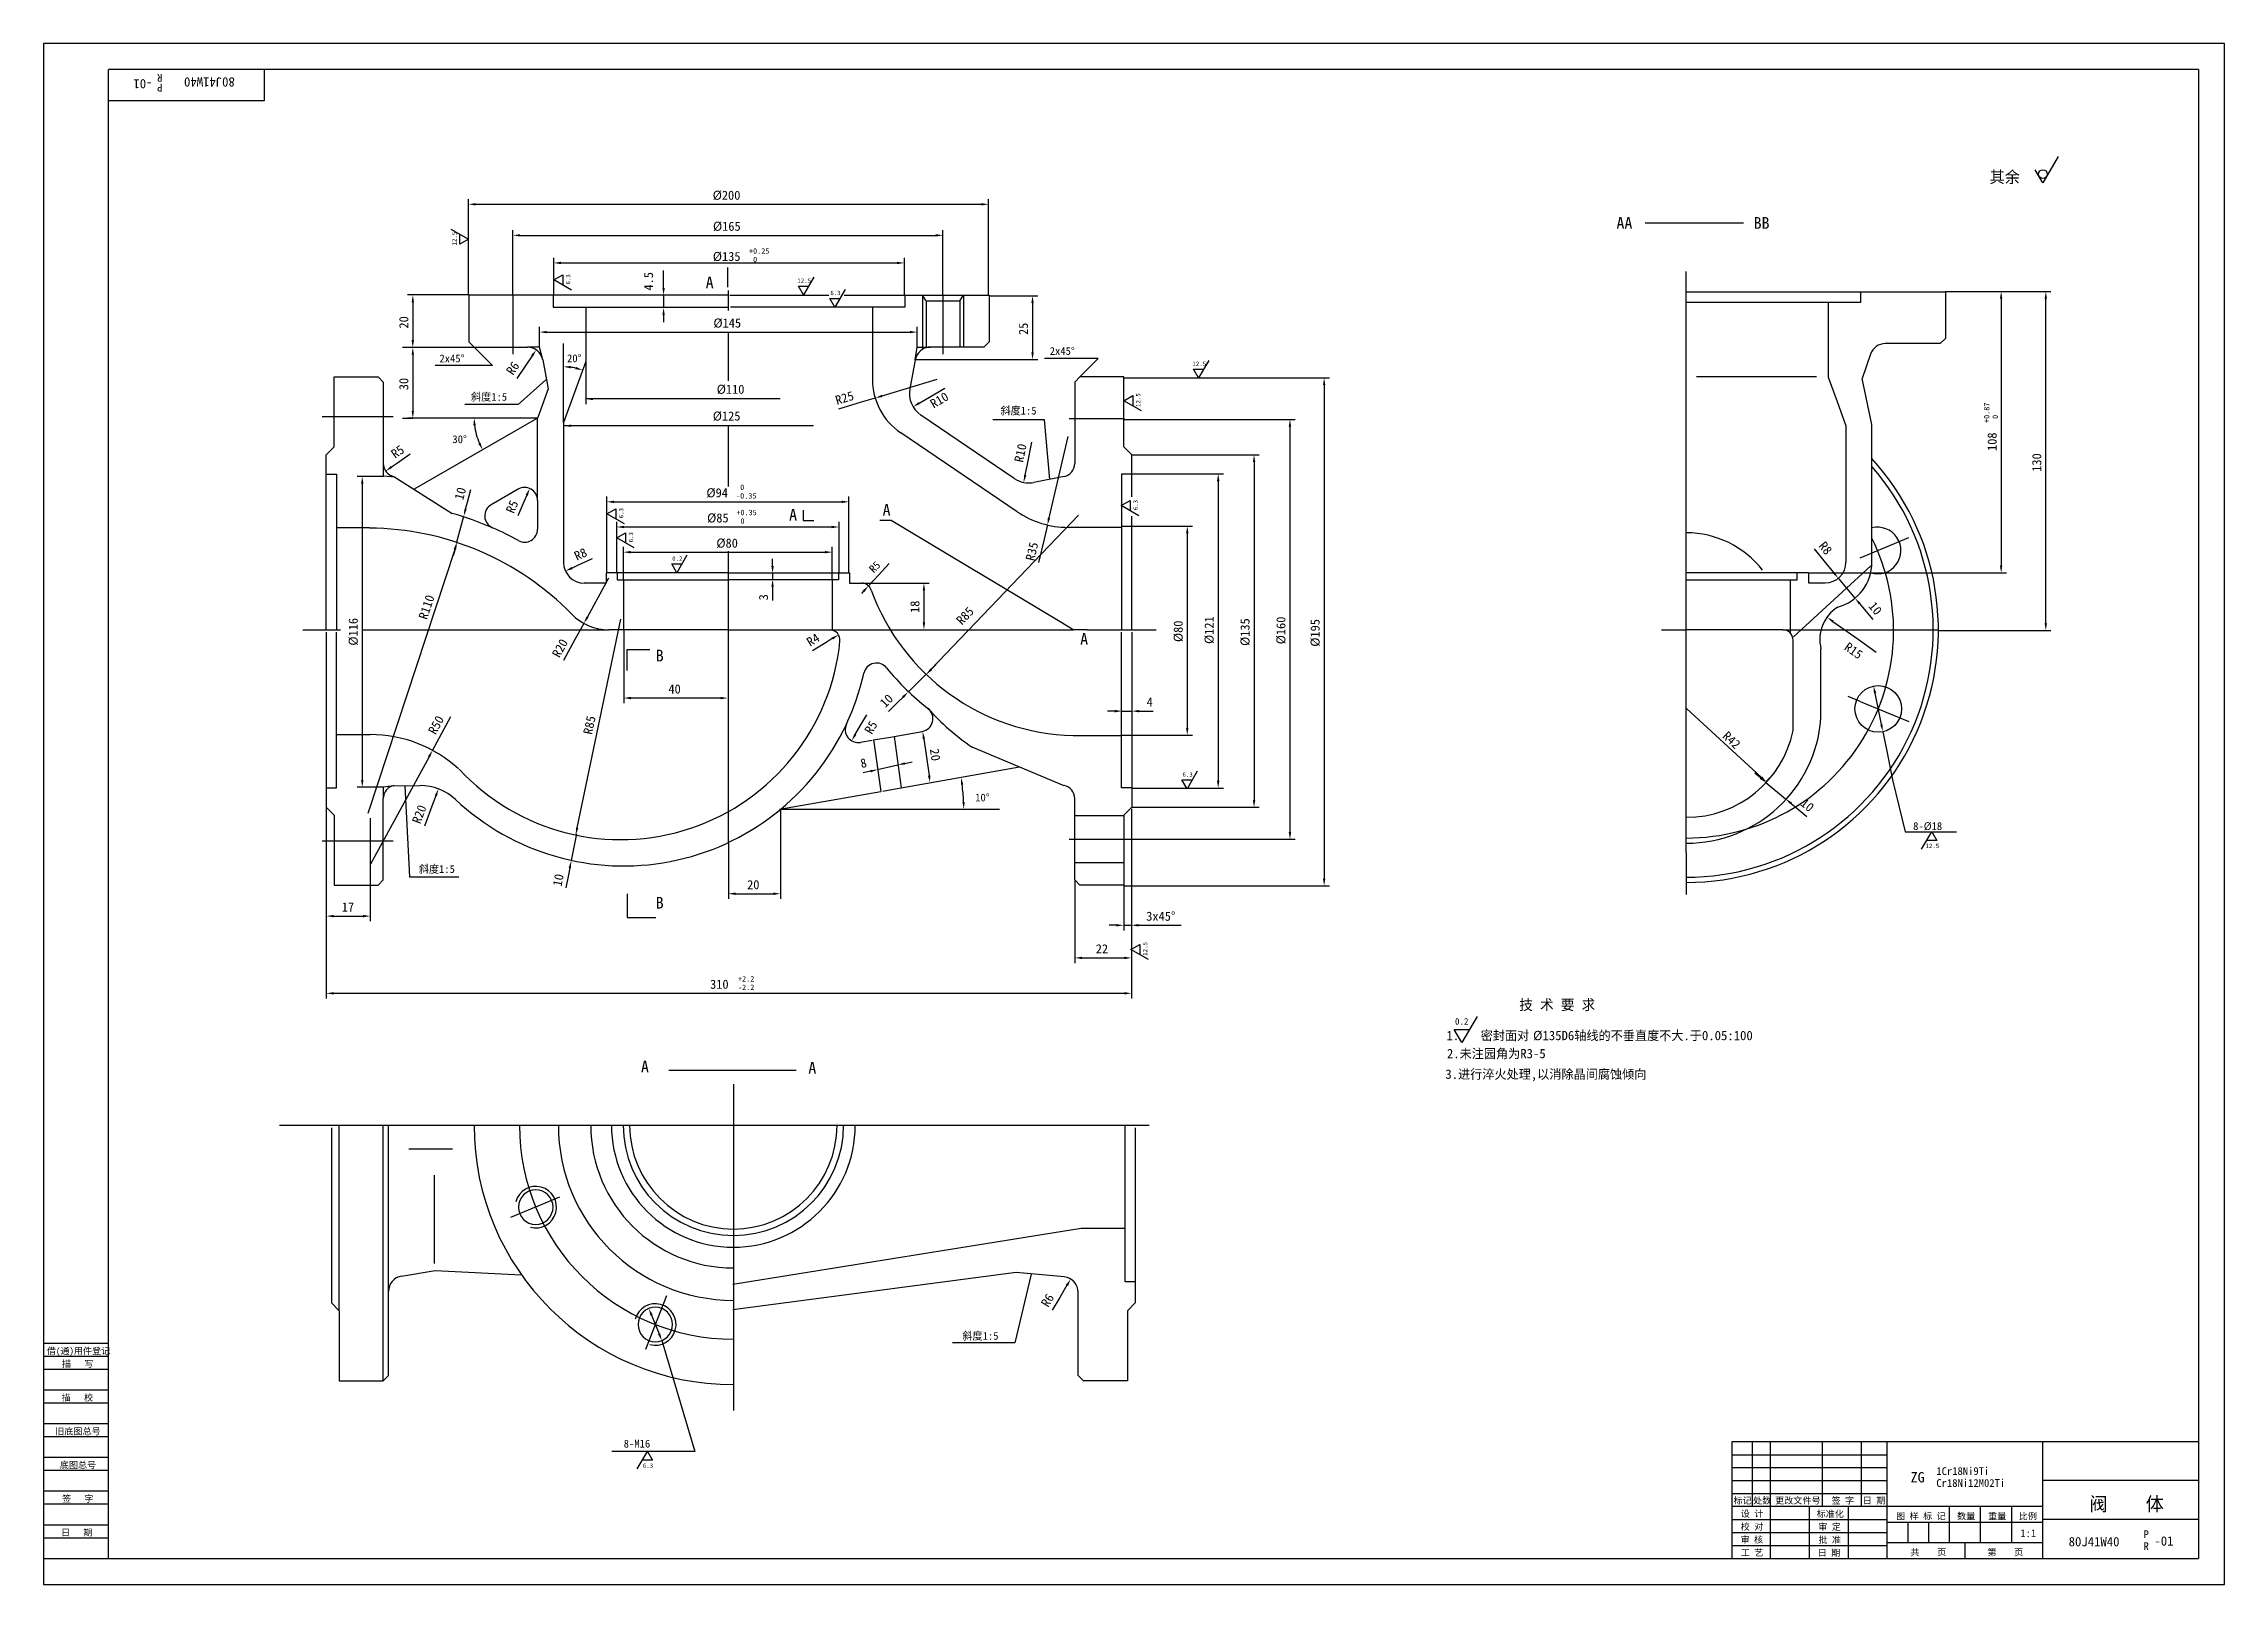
# Model space of a CAD drawing. Header units: metres. Extents: x 0 to 841, y 0 to 594.
import ezdxf

# ---------------------------------------------------------------- set-up
doc = ezdxf.new("R2010")
doc.units = ezdxf.units.M
for name, color, linetype in [('C', 6, 'Continuous'), ('D', 1, 'Continuous'), ('FL', 5, 'Continuous'), ('HA', 5, 'Continuous'), ('T', 7, 'Continuous'), ('TL', 4, 'Continuous')]:
    doc.layers.add(name, color=color, linetype=linetype)

# ---------------------------------------------------------------- blocks, each defined once
blk = doc.blocks.new('TUKUN1')
at = {"layer": 'FL'}
for p, q in [((841, 594), (0, 594)), ((0, 594), (0, 0)), ((841, 0), (841, 594)), ((0, 83), (25, 83)), ((0, 75), (25, 75)), ((0, 70), (25, 70)), ((0, 62), (25, 62)), ((0, 57), (25, 57)), ((659, 30), (659, 55)), ((666, 10), (666, 55)), ((686, 30), (686, 55)), ((701, 30), (701, 55)), ((0, 49), (25, 49)), ((0, 44), (25, 44)), ((651, 50), (711, 50)), ((651, 45), (711, 45)), ((0, 36), (25, 36)), ((651, 40), (711, 40)), ((651, 35), (711, 35)), ((0, 31), (25, 31)), ((696, 10), (696, 30)), ((0, 23), (25, 23)), ((0, 18), (25, 18)), ((651, 25), (711, 25)), ((651, 20), (711, 20)), ((651, 15), (711, 15)), ((0, 0), (841, 0))]:
    blk.add_line(p, q, dxfattribs=at)
at = {"layer": 'TL'}
for p, q in [((831, 584), (25, 584)), ((25, 10), (25, 584)), ((85, 584), (85, 572)), ((831, 584), (831, 10)), ((85, 572), (25, 572)), ((0, 93), (25, 93)), ((0, 88), (25, 88)), ((831, 55), (651, 55)), ((651, 55), (651, 10)), ((711, 10), (711, 55)), ((771, 10), (771, 55)), ((831, 40), (771, 40)), ((771, 30), (651, 30)), ((681, 10), (681, 30)), ((735, 16), (735, 30)), ((747, 16), (747, 30)), ((759, 16), (759, 30)), ((711, 24), (771, 24)), ((719, 16), (719, 24)), ((727, 16), (727, 24)), ((831, 25), (771, 25)), ((0, 10), (831, 10)), ((771, 16), (711, 16)), ((741, 10), (741, 16))]:
    blk.add_line(p, q, dxfattribs=at)
at = {"layer": 'T'}
for s, p in [('借(通)用件登记', (1.26, 88.76)), ('描   写', (7.09, 83.76)), ('描   校', (6.98, 70.76)), ('旧底图总号', (4.52, 57.76)), ('底图总号', (6.25, 44.76)), ('签   字', (7.1, 31.76)), ('标记', (651.71, 31.07)), ('处数', (659.22, 31.07)), ('更改文件号', (667.75, 31.07)), ('签 字', (689.53, 31.07)), ('日 期', (701.57, 31.07)), ('设 计', (654.5, 25.99)), ('标准化', (683.77, 25.93)), ('图 样 标 记', (714.4, 25.04)), ('数量', (737.92, 25.04)), ('重量', (749.88, 25.04)), ('比例', (761.7, 25.04)), ('日   期', (6.72, 18.76)), ('校 对', (654.48, 20.99)), ('审 核', (654.41, 15.99)), ('批 准', (684.46, 15.93)), ('审 定', (684.39, 20.93)), ('工 艺', (654.52, 10.99)), ('日 期', (684.18, 10.93)), ('共    页', (719.91, 11.13)), ('第    页', (749.62, 11.13))]:
    blk.add_text(s, height=2.5, dxfattribs=at).set_placement(p)

msp = doc.modelspace()

# ---------------------------------------------------------------- linework, layer by layer
at = {"layer": 'C'}
for p, q in [((633.43, 501.46), (633.43, 506.12)), ((180.98, 497.05), (180.98, 474.25)), ((264, 498.83), (264, 491.09)), ((346.82, 497.05), (346.82, 474.25)), ((633.43, 295.91), (633.43, 501.46)), ((264, 482.79), (264, 464)), ((107.41, 450.19), (134.83, 450.19)), ((264, 446.68), (264, 423.29)), ((395.47, 449.47), (416.79, 449.47)), ((392.63, 370.71), (326.84, 410.13)), ((264, 398.38), (264, 286.09)), ((700.49, 395.78), (719.35, 403.59)), ((100.01, 368), (114.54, 368)), ((122.88, 368), (208.74, 368)), ((208.74, 368), (218.01, 368)), ((303.14, 368), (307.59, 368)), ((307.59, 368), (397.08, 368)), ((402.47, 368), (428.99, 368)), ((623.94, 368), (633.38, 368)), ((670.69, 368), (674.6, 368)), ((674.6, 368), (720.99, 368)), ((720.99, 368), (730.68, 368)), ((700.49, 340.43), (695.87, 342.35)), ((700.49, 340.43), (719.35, 332.62)), ((633.43, 285.89), (633.43, 295.91)), ((107.41, 286.64), (134.83, 286.64)), ((395.47, 287.36), (416.79, 287.36)), ((633.43, 282.22), (633.43, 285.89)), ((633.43, 282.22), (633.43, 276.54)), ((633.43, 276.54), (633.43, 265.92)), ((266, 192.82), (266, 132)), ((91, 177), (426.3, 177)), ((198.93, 149.22), (180.08, 141.41)), ((266, 132), (266, 115.65)), ((240.23, 111.2), (232.07, 90.49)), ((266, 115.65), (266, 105.91)), ((266, 105.88), (266, 67))]:
    msp.add_line(p, q, dxfattribs=at)
for centre, radius, start, end in [((633.43, 367.73), 80, 270, 26.44), ((266, 177), 82.5, 180, 270)]:
    msp.add_arc(centre, radius, start, end, dxfattribs=at)
at = {"layer": 'D'}
for p, q in [((776.87, 550.47), (771.02, 540.33)), ((771.02, 540.33), (768.09, 545.4)), ((163.83, 497.05), (163.83, 534.05)), ((166.63, 532.05), (361.59, 532.05)), ((364.39, 497.05), (364.39, 534.05)), ((157.1, 522.49), (163.86, 518.58)), ((180.96, 497.05), (180.96, 522.09)), ((346.82, 497.05), (346.82, 522.09)), ((160.48, 516.63), (160.48, 520.53)), ((163.86, 518.58), (160.48, 516.63)), ((183.76, 520.09), (344.02, 520.09)), ((196.72, 497.05), (196.72, 511.45)), ((196.79, 502.89), (200.17, 504.84)), ((199.52, 509.45), (329.14, 509.45)), ((200.17, 504.84), (200.17, 500.94)), ((239.08, 502.65), (239.08, 506.59)), ((331.94, 497.05), (331.94, 511.45)), ((164.05, 497.09), (140.38, 497.09)), ((203.55, 498.99), (196.79, 502.89)), ((239.08, 499.85), (239.08, 502.65)), ((239.08, 497.05), (239.08, 492.17)), ((293.1, 497.17), (291.15, 500.55)), ((291.15, 500.55), (295.05, 500.55)), ((297, 503.93), (293.1, 497.17)), ((309.1, 499.18), (305.19, 492.42)), ((338.9, 496.91), (338.9, 476.1)), ((354.75, 496.91), (354.75, 477.08)), ((364.59, 496.79), (383.37, 496.79)), ((733.37, 498.45), (756.92, 498.45)), ((756.92, 498.45), (774.13, 498.45)), ((142.38, 494.29), (142.38, 479.68)), ((239.08, 489.37), (239.08, 486.57)), ((305.19, 492.42), (303.24, 495.8)), ((303.24, 495.8), (307.15, 495.8)), ((381.37, 493.99), (381.37, 475)), ((754.92, 495.65), (754.92, 392.76)), ((772.13, 370.54), (772.13, 495.65)), ((191.26, 476.97), (191.26, 484.79)), ((194.06, 482.79), (334.07, 482.79)), ((336.87, 476.99), (336.87, 484.79)), ((142.38, 476.88), (138.41, 476.88)), ((165.98, 476.88), (140.38, 476.88)), ((142.38, 474.08), (142.38, 452.34)), ((166, 477), (173.07, 469.93)), ((188.39, 473.64), (185.69, 469.69)), ((191.26, 476.97), (186.58, 477)), ((192.48, 472.1), (191.26, 476.97)), ((200.48, 447.89), (200.48, 478.4)), ((209.04, 471.39), (209.04, 455)), ((336.16, 472.1), (336.87, 476.99)), ((336.29, 472.2), (383.37, 472.2)), ((336.87, 476.99), (342.06, 477)), ((406.71, 472.57), (386, 472.57)), ((399.64, 465.5), (406.71, 472.57)), ((449.33, 471.88), (445.43, 465.12)), ((173.07, 469.93), (150.99, 469.93)), ((185.69, 469.69), (182.44, 464.94)), ((193.62, 464.35), (183.05, 454.91)), ((323.37, 458.19), (344.6, 464.65)), ((416.52, 465.17), (495.83, 465.17)), ((445.43, 465.12), (443.48, 468.5)), ((443.48, 468.5), (447.38, 468.5)), ((183.05, 454.91), (162.39, 454.91)), ((284, 457), (209.04, 457)), ((315.33, 455.74), (306.48, 453.05)), ((320.69, 457.37), (315.33, 455.74)), ((337.71, 455.43), (340.12, 456.85)), ((340.12, 456.85), (347.51, 461.22)), ((416.63, 456.34), (420.01, 458.29)), ((423.39, 452.44), (416.63, 456.34)), ((420.01, 458.29), (420.01, 454.39)), ((493.83, 462.37), (493.83, 272.11)), ((142.38, 449.54), (138.41, 449.54)), ((190.48, 449.66), (140.41, 449.66)), ((296.94, 446.68), (200.58, 446.68)), ((386, 449), (366, 449)), ((388, 426), (386, 449)), ((416.52, 449.11), (482.64, 449.11)), ((480.64, 446.31), (480.64, 290.04)), ((379.4, 431.92), (381.1, 440.34)), ((387.74, 411.15), (395.09, 442.5)), ((131, 432.08), (131, 427.39)), ((134.2, 430.82), (136.49, 432.43)), ((136.49, 432.43), (141.34, 435.83)), ((378.52, 427.59), (379.4, 431.92)), ((419.64, 435.5), (468.8, 435.5)), ((466.8, 432.7), (466.8, 302.39)), ((131.22, 427.14), (120.88, 427.14)), ((122.88, 424.34), (122.88, 310.16)), ((131, 427.39), (135.42, 427.01)), ((163.43, 417.23), (164.73, 422.15)), ((419.67, 428.1), (454.97, 428.1)), ((452.97, 425.3), (452.97, 309.8)), ((162.72, 414.52), (163.43, 417.23)), ((185.25, 417.35), (182.91, 411.91)), ((186.35, 419.92), (185.25, 417.35)), ((217.15, 389.95), (217.15, 419.35)), ((217.26, 412.76), (220.64, 414.71)), ((224.02, 408.86), (217.26, 412.76)), ((219.95, 417.35), (307.78, 417.35)), ((220.64, 414.71), (220.64, 410.81)), ((310.58, 389.95), (310.58, 419.35)), ((342.32, 352.79), (399.12, 412.21)), ((415.61, 415.88), (418.99, 417.83)), ((422.37, 411.98), (415.61, 415.88)), ((418.99, 417.83), (418.99, 413.93)), ((159.41, 401.97), (162.01, 411.82)), ((221.01, 389.95), (221.01, 409.65)), ((221.04, 403.48), (224.42, 405.43)), ((223.81, 407.65), (303.94, 407.65)), ((224.42, 405.43), (224.42, 401.53)), ((306.74, 389.95), (306.74, 409.65)), ((387.1, 408.42), (385.82, 402.97)), ((416, 408), (443.04, 408)), ((441.04, 405.2), (441.04, 330.19)), ((158.55, 399.01), (124.97, 297.21)), ((158.7, 399.27), (157.98, 396.56)), ((206.31, 393), (211.68, 395.47)), ((227.8, 399.58), (221.04, 403.48)), ((223.58, 387), (223.58, 399.95)), ((226.38, 397.95), (301.35, 397.95)), ((248.08, 396.79), (244.18, 390.03)), ((281.12, 392.59), (281.12, 395.39)), ((304.15, 387), (304.15, 399.95)), ((385.82, 402.97), (383.71, 393.96)), ((686.69, 394.57), (682.96, 399.17)), ((203.76, 391.82), (206.31, 393)), ((209.71, 372.94), (218.01, 388)), ((244.18, 390.03), (242.22, 393.41)), ((242.22, 393.41), (246.13, 393.41)), ((281.12, 389.79), (281.12, 387.38)), ((318.12, 384.94), (321.92, 389.05)), ((321.92, 389.05), (326.05, 393.52)), ((680.62, 389.96), (756.92, 389.96)), ((690.34, 390.06), (686.69, 394.57)), ((692.08, 387.96), (698.54, 380.24)), ((281.12, 384.58), (281.12, 381.78)), ((281.12, 381.78), (281.12, 379.36)), ((316.22, 382.88), (315.4, 382)), ((315.79, 385.98), (341.49, 385.98)), ((339.49, 383.18), (339.49, 370.84)), ((208.36, 370.48), (204.92, 364.25)), ((205.77, 291.64), (222.54, 372.11)), ((690.06, 371.21), (699.71, 364.35)), ((700.34, 378.09), (702.13, 375.94)), ((702.13, 375.94), (705.4, 372.04)), ((204.92, 364.25), (200.45, 356.14)), ((223.72, 368.15), (223.72, 339.7)), ((301.74, 363.14), (296.55, 359.95)), ((304.16, 364.63), (301.74, 363.14)), ((303.95, 368.04), (341.49, 368.04)), ((699.71, 364.35), (706.72, 359.38)), ((730.68, 367.74), (774.13, 367.74)), ((342.26, 352.7), (344.26, 354.67)), ((340.26, 350.74), (333.41, 344.02)), ((261.06, 341.7), (226.52, 341.7)), ((329.42, 340.09), (325.79, 336.53)), ((331.42, 342.05), (329.42, 340.09)), ((413.09, 336.66), (410.29, 336.66)), ((415.89, 336.66), (419.67, 336.66)), ((422.47, 336.66), (425.27, 336.66)), ((425.27, 336.66), (427.86, 336.66)), ((662.39, 311.16), (633.57, 337.73)), ((708.74, 331.45), (706.28, 343.6)), ((152.65, 326.45), (157.08, 334.58)), ((313.02, 327.65), (314.44, 330.08)), ((314.44, 330.08), (317.42, 335.2)), ((709.29, 328.7), (710.4, 323.21)), ((149.97, 321.53), (152.65, 326.45)), ((339.44, 325.95), (341.46, 311.86)), ((415.89, 327.39), (443.04, 327.39)), ((710.4, 323.21), (713.03, 310.22)), ((148.63, 319.07), (126.05, 277.63)), ((318.84, 313.48), (316.11, 312.86)), ((321.57, 314.1), (329.44, 315.9)), ((332.17, 316.52), (334.9, 317.14)), ((444.86, 313.49), (440.96, 306.73)), ((662.06, 310.93), (659.91, 312.71)), ((130.92, 307.36), (120.88, 307.36)), ((135.09, 307.92), (130.92, 307.36)), ((130.92, 307.36), (131, 303.01)), ((139.26, 307.85), (141.08, 272.79)), ((151.27, 304.05), (150.12, 300.99)), ((419.67, 307), (454.97, 307)), ((440.96, 306.73), (439.01, 310.11)), ((439.01, 310.11), (442.91, 310.11)), ((664.22, 309.14), (665.5, 310.68)), ((664.22, 309.14), (671.76, 302.88)), ((713.03, 310.22), (717.87, 290.16)), ((109, 299.59), (109, 255.63)), ((125.95, 295.38), (125.95, 255.63)), ((150.12, 300.99), (146.86, 292.33)), ((284.19, 298.89), (326.57, 298.89)), ((284.19, 298.89), (284.19, 264.26)), ((326.57, 298.89), (368.59, 298.89)), ((419.53, 298.97), (419.53, 252.1)), ((419.64, 299.59), (468.8, 299.59)), ((673.91, 301.09), (676.07, 299.31)), ((676.07, 299.31), (679.98, 296.06)), ((205.49, 289.34), (203.48, 279.01)), ((416.52, 287.24), (482.64, 287.24)), ((717.87, 290.16), (737.68, 290.16)), ((724.23, 283.4), (728.13, 290.16)), ((730.08, 286.78), (726.18, 286.78)), ((728.13, 290.16), (730.08, 286.78)), ((264.08, 285.79), (264.08, 264.26)), ((141.08, 272.79), (160.1, 272.79)), ((202.41, 273.51), (201.43, 268.52)), ((202.94, 276.26), (202.41, 273.51)), ((397.64, 271.59), (397.64, 239.52)), ((416.52, 269.31), (495.83, 269.31)), ((416.55, 269.62), (416.55, 252.1)), ((266.88, 266.26), (281.39, 266.26)), ((109, 255.63), (109, 225.87)), ((111.8, 257.63), (123.15, 257.63)), ((413.75, 254.1), (410.95, 254.1)), ((416.55, 254.1), (419.53, 254.1)), ((422.33, 254.1), (425.13, 254.1)), ((425.13, 254.1), (438.72, 254.1)), ((419.31, 244.76), (422.69, 246.71)), ((426.07, 240.86), (419.31, 244.76)), ((419.53, 252.1), (419.53, 239.52)), ((422.69, 246.71), (422.69, 242.81)), ((400.44, 241.52), (416.73, 241.52)), ((419.53, 239.52), (419.53, 225.87)), ((111.8, 227.87), (416.73, 227.87)), ((552.81, 218.99), (546.96, 208.85)), ((546.96, 208.85), (544.03, 213.92)), ((544.03, 213.92), (549.88, 213.92)), ((380.82, 119.53), (374.53, 93.08)), ((391.86, 110.64), (388.9, 105.7)), ((394.65, 115.29), (391.86, 110.64)), ((234.44, 103.78), (237.34, 96.6)), ((238.39, 94.01), (251.08, 51.24)), ((374.53, 93.08), (350.56, 93.08)), ((251.08, 51.24), (219.19, 51.24)), ((228.95, 44.48), (232.86, 51.24)), ((232.86, 51.24), (234.81, 47.86)), ((234.81, 47.86), (230.9, 47.86))]:
    msp.add_line(p, q, dxfattribs=at)
msp.add_circle((771.02, 543.71), 1.69, dxfattribs=at)
for centre, radius, start, end in [((200.48, 447.89), 21.55, 77.45, 82.55), ((190.48, 449.66), 24.45, 186.56, 203.44), ((284.19, 298.89), 70.65, 2.27, 7.73)]:
    msp.add_arc(centre, radius, start, end, dxfattribs=at)
for points in [[(166.63, 532.52), (166.63, 531.59), (163.83, 532.05)], [(361.59, 532.52), (361.59, 531.59), (364.39, 532.05)], [(183.76, 520.56), (183.76, 519.63), (180.96, 520.09)], [(344.02, 520.56), (344.02, 519.63), (346.82, 520.09)], [(199.52, 509.92), (199.52, 508.98), (196.72, 509.45)], [(329.14, 509.92), (329.14, 508.98), (331.94, 509.45)], [(141.91, 494.29), (142.84, 494.29), (142.38, 497.09)], [(238.62, 499.85), (239.55, 499.85), (239.08, 497.05)], [(380.91, 493.99), (381.84, 493.99), (381.37, 496.79)], [(754.45, 495.65), (755.38, 495.65), (754.92, 498.45)], [(771.66, 495.65), (772.59, 495.65), (772.13, 498.45)], [(238.62, 489.37), (239.55, 489.37), (239.08, 492.17)], [(141.91, 479.68), (142.84, 479.68), (142.38, 476.88)], [(194.06, 483.26), (194.06, 482.32), (191.26, 482.79)], [(334.07, 483.26), (334.07, 482.32), (336.87, 482.79)], [(141.91, 474.08), (142.84, 474.08), (142.38, 476.88)], [(188.77, 473.38), (188, 473.91), (189.97, 475.95)], [(380.91, 475), (381.84, 475), (381.37, 472.2)], [(203.25, 468.79), (203.31, 469.73), (200.48, 469.44)], [(205.3, 469.38), (205.04, 468.48), (207.86, 468.14)], [(493.37, 462.37), (494.3, 462.37), (493.83, 465.17)], [(211.84, 456.55), (209.04, 457), (211.84, 457.45)], [(323.5, 457.74), (323.23, 458.63), (320.69, 457.37)], [(337.94, 455.02), (337.47, 455.83), (335.3, 454)], [(141.91, 452.34), (142.84, 452.34), (142.38, 449.54)], [(165.73, 446.83), (166.66, 446.89), (166.03, 449.66)], [(203.38, 446.23), (200.58, 446.68), (203.38, 447.13)], [(480.17, 446.31), (481.1, 446.31), (480.64, 449.11)], [(168.47, 440.14), (167.63, 439.72), (169.31, 437.43)], [(134.47, 430.44), (133.93, 431.2), (131.91, 429.21)], [(466.34, 432.7), (467.27, 432.7), (466.8, 435.5)], [(122.42, 424.34), (123.35, 424.34), (122.88, 427.14)], [(186.78, 419.74), (185.92, 420.11), (187.46, 422.5)], [(378.98, 427.49), (378.06, 427.68), (377.97, 424.84)], [(452.5, 425.3), (453.44, 425.3), (452.97, 428.1)], [(162.27, 414.64), (163.17, 414.41), (162.01, 411.82)], [(219.95, 417.81), (219.95, 416.88), (217.15, 417.35)], [(307.78, 417.81), (307.78, 416.88), (310.58, 417.35)], [(223.81, 408.11), (223.81, 407.18), (221.01, 407.65)], [(303.94, 408.11), (303.94, 407.18), (306.74, 407.65)], [(388.19, 411.04), (387.28, 411.26), (387.1, 408.42)], [(440.57, 405.2), (441.51, 405.2), (441.04, 408)], [(159, 398.86), (158.11, 399.16), (159.43, 401.67)], [(158.25, 399.38), (159.15, 399.15), (159.41, 401.97)], [(226.38, 398.42), (226.38, 397.48), (223.58, 397.95)], [(301.35, 398.42), (301.35, 397.48), (304.15, 397.95)], [(203.96, 391.4), (203.57, 392.25), (201.22, 390.65)], [(280.65, 392.59), (281.59, 392.59), (281.12, 389.79)], [(280.65, 384.58), (281.59, 384.58), (281.12, 387.38)], [(689.98, 389.77), (690.7, 390.35), (692.1, 387.88)], [(754.45, 392.76), (755.38, 392.76), (754.92, 389.96)], [(316.56, 382.56), (315.87, 383.2), (318.12, 384.94)], [(339.02, 383.18), (339.96, 383.18), (339.49, 385.98)], [(700.69, 378.39), (699.98, 377.79), (698.54, 380.24)], [(210.12, 372.71), (209.3, 373.16), (208.36, 370.48)], [(339.02, 370.84), (339.96, 370.84), (339.49, 368.04)], [(689.79, 370.83), (690.33, 371.59), (687.77, 372.83)], [(771.66, 370.54), (772.59, 370.54), (772.13, 367.74)], [(304.4, 364.23), (303.92, 365.03), (306.55, 366.09)], [(341.93, 353.04), (342.59, 352.37), (340.26, 350.74)], [(342.66, 352.47), (341.98, 353.11), (340.39, 350.77)], [(705.83, 343.51), (706.74, 343.69), (705.73, 346.35)], [(226.52, 342.16), (226.52, 341.23), (223.72, 341.7)], [(261.06, 342.16), (261.06, 341.23), (263.86, 341.7)], [(331.09, 342.39), (331.74, 341.72), (333.41, 344.02)], [(413.09, 337.12), (413.09, 336.19), (415.89, 336.66)], [(422.47, 337.12), (422.47, 336.19), (419.67, 336.66)], [(339.9, 326.02), (338.97, 325.88), (339.04, 328.72)], [(440.57, 330.19), (441.51, 330.19), (441.04, 327.39)], [(708.28, 331.35), (709.2, 331.54), (709.29, 328.7)], [(149.04, 318.85), (148.22, 319.3), (149.97, 321.53)], [(313.42, 327.42), (312.62, 327.89), (311.61, 325.23)], [(318.74, 313.94), (318.94, 313.03), (321.57, 314.1)], [(332.06, 316.98), (332.27, 316.07), (329.44, 315.9)], [(341.92, 311.93), (341, 311.79), (341.86, 309.09)], [(662.36, 311.28), (661.77, 310.57), (664.22, 309.14)], [(662.08, 310.81), (662.71, 311.5), (664.45, 309.26)], [(122.42, 310.16), (123.35, 310.16), (122.88, 307.36)], [(151.71, 303.88), (150.84, 304.21), (152.26, 306.67)], [(353.73, 308.31), (354.65, 308.46), (353.76, 311.15)], [(452.5, 309.8), (453.44, 309.8), (452.97, 307)], [(674.21, 301.45), (673.61, 300.74), (671.76, 302.88)], [(355.25, 301.69), (354.31, 301.68), (354.83, 298.89)], [(466.34, 302.39), (467.27, 302.39), (466.8, 299.59)], [(206.22, 291.55), (205.31, 291.74), (205.19, 288.9)], [(480.17, 290.04), (481.1, 290.04), (480.64, 287.24)], [(202.48, 276.35), (203.4, 276.17), (203.48, 279.01)], [(493.37, 272.11), (494.3, 272.11), (493.83, 269.31)], [(266.88, 266.73), (266.88, 265.8), (264.08, 266.26)], [(281.39, 266.73), (281.39, 265.8), (284.19, 266.26)], [(111.8, 258.1), (111.8, 257.17), (109, 257.63)], [(123.15, 258.1), (123.15, 257.17), (125.95, 257.63)], [(413.75, 254.57), (413.75, 253.63), (416.55, 254.1)], [(422.33, 254.57), (422.33, 253.63), (419.53, 254.1)], [(400.44, 241.98), (400.44, 241.05), (397.64, 241.52)], [(416.73, 241.98), (416.73, 241.05), (419.53, 241.52)], [(111.8, 228.33), (111.8, 227.4), (109, 227.87)], [(416.73, 228.33), (416.73, 227.4), (419.53, 227.87)], [(395.05, 115.05), (394.25, 115.53), (396.09, 117.69)], [(234.01, 103.6), (234.88, 103.95), (233.4, 106.37)], [(236.91, 96.43), (237.77, 96.78), (238.39, 94.01)]]:
    msp.add_solid(points, dxfattribs=at)
at = {"layer": 'FL'}
for centre in [(189.78, 145.43), (235.89, 100.19)]:
    msp.add_arc(centre, 8, 255, 165, dxfattribs=at)
at = {"layer": 'HA'}
msp.add_line((704.7, 392.71), (674.82, 365.35), dxfattribs=at)
at = {"layer": 'TL'}
for p, q in [((655.58, 524.79), (617.61, 524.79)), ((263.9, 500.14), (263.9, 507.68)), ((196.5, 497), (164, 497)), ((164, 497), (164, 479)), ((264, 497), (196.5, 497)), ((196.54, 496.91), (196.54, 492.41)), ((264.64, 497), (302.76, 497)), ((308.78, 497), (332.14, 497)), ((332.1, 496.91), (332.1, 492.41)), ((332.14, 497), (340.25, 497)), ((340.25, 494.99), (338.98, 497.02)), ((340.25, 497), (354.66, 497)), ((353.31, 494.86), (354.72, 496.98)), ((354.66, 497), (364.64, 497)), ((364.64, 497), (364.64, 479)), ((633.43, 498.34), (700.93, 498.34)), ((700.73, 498.23), (700.73, 494.23)), ((700.93, 498.34), (733.43, 498.34)), ((733.43, 498.34), (733.43, 480.34)), ((196.54, 492.41), (209.04, 492.41)), ((209.04, 492.41), (209.04, 471.39)), ((209.04, 492.41), (263.77, 492.41)), ((319.6, 492.41), (264.87, 492.41)), ((319.6, 492.41), (319.6, 471.39)), ((332.1, 492.41), (319.6, 492.41)), ((340.3, 494.86), (353.31, 494.86)), ((340.33, 494.99), (340.33, 476.75)), ((353.31, 494.86), (353.31, 477.08)), ((688.23, 494.23), (633.38, 494.23)), ((700.73, 494.23), (688.23, 494.23)), ((688.23, 494.23), (688.23, 465.44)), ((733.43, 480.34), (731.43, 478.35)), ((166, 477), (164, 479)), ((166, 477), (186.58, 477)), ((192.48, 472.1), (194.57, 460.88)), ((209.04, 471.39), (200.48, 447.89)), ((319.6, 471.39), (319.6, 464.65)), ((336.16, 472.1), (334.08, 460.92)), ((354.66, 477), (342.06, 477)), ((362.64, 477), (354.66, 477)), ((362.64, 477), (364.64, 479)), ((704.54, 474.29), (701.3, 464.84)), ((731.43, 478.35), (710.22, 478.35)), ((112, 438.5), (112, 465.5)), ((112, 465.5), (129, 465.5)), ((129, 465.5), (131, 463.5)), ((131, 463.5), (131, 432.08)), ((399.64, 465.5), (397.64, 463.5)), ((397.64, 463.5), (397.64, 432.08)), ((416.64, 465.5), (399.64, 465.5)), ((416.64, 438.5), (416.64, 465.5)), ((683.66, 465.5), (637.46, 465.5)), ((688.23, 465.44), (691.65, 456.05)), ((705.07, 447.1), (701.3, 464.84)), ((194.57, 460.88), (191.09, 451.31)), ((691.65, 456.05), (695.07, 446.65)), ((190.48, 449.66), (142.92, 422.2)), ((191.09, 451.31), (190.48, 449.66)), ((200.48, 447.89), (200.48, 394)), ((374.33, 426.37), (338.29, 450.81)), ((695.07, 446.65), (695.07, 394.1)), ((705.07, 394.1), (705.07, 447.1)), ((109, 435.5), (112, 438.5)), ((375.44, 413.53), (330.57, 443.96)), ((419.64, 435.5), (416.64, 438.5)), ((109, 428.5), (109, 435.5)), ((419.64, 428.5), (419.64, 435.5)), ((109, 368), (109, 428.5)), ((109, 428), (113, 428)), ((113, 428), (113, 407.5)), ((135.09, 427.17), (157.57, 412.91)), ((182.98, 422.23), (172.62, 416.25)), ((393.55, 427.17), (381.91, 424.84)), ((415.64, 428), (415.64, 407.5)), ((419.64, 428), (415.64, 428)), ((419.64, 419.25), (419.64, 428.5)), ((190.48, 417.9), (190.48, 406.8)), ((292.96, 414.17), (292.96, 410.13)), ((113, 407.5), (125.69, 407.5)), ((113, 407.5), (113, 368)), ((292.96, 410.13), (297.08, 410.13)), ((326.84, 410.13), (322.54, 410.13)), ((415.64, 407.5), (395.09, 407.5)), ((415.64, 407.5), (415.64, 368)), ((419.64, 368), (419.64, 411.84)), ((221.5, 390), (217, 390)), ((217, 390), (217, 386)), ((221.16, 390.22), (221.16, 387.22)), ((221.16, 387.22), (223.66, 387.22)), ((264, 390), (221.5, 390)), ((223.66, 387.22), (223.66, 368.22)), ((223.66, 387.22), (263.77, 387.22)), ((263.76, 390), (306.26, 390)), ((304.09, 387.22), (263.99, 387.22)), ((304.09, 387.22), (304.09, 368.22)), ((306.59, 387.22), (304.09, 387.22)), ((306.26, 390), (310.76, 390)), ((306.59, 390.22), (306.59, 387.22)), ((310.76, 390), (310.76, 386)), ((633.57, 390.1), (676.17, 390.1)), ((673.59, 387.1), (633.57, 387.1)), ((676.09, 387.1), (673.59, 387.1)), ((673.59, 387.1), (673.59, 366.76)), ((676.09, 390.1), (676.09, 387.1)), ((676.17, 390.1), (680.57, 390.1)), ((680.57, 390.1), (680.57, 386.1)), ((217, 386), (208.48, 386)), ((310.76, 386), (315.4, 386)), ((680.57, 386.1), (687.07, 386.1)), ((397.08, 368), (392.63, 370.71)), ((109, 367.09), (109, 306.59)), ((113, 327.59), (113, 367.09)), ((223.51, 368), (218.01, 368)), ((264, 368), (223.51, 368)), ((264, 368), (303.14, 368)), ((402.47, 368), (397.08, 368)), ((415.64, 327.59), (415.64, 367.09)), ((419.64, 367.09), (419.64, 306.59)), ((670.69, 368), (633.21, 368)), ((674.69, 329.19), (674.69, 364)), ((224.99, 360.4), (233.74, 360.4)), ((224.99, 352.37), (224.99, 360.4)), ((685.42, 333.73), (685.42, 360.64)), ((327.98, 326.92), (338.84, 328.83)), ((113, 327.59), (125.99, 327.59)), ((113, 307.09), (113, 327.59)), ((315, 324.63), (319.55, 325.43)), ((320.1, 325.53), (326.55, 326.66)), ((320.1, 325.53), (322.88, 305.71)), ((326.55, 326.66), (327.98, 326.92)), ((327.98, 326.92), (330.77, 307.1)), ((393.55, 307.92), (358.13, 322.74)), ((415.64, 327.17), (397.02, 327.17)), ((415.64, 307.09), (415.64, 327.59)), ((330.77, 307.1), (376.31, 315.13)), ((109, 307.09), (113, 307.09)), ((109, 306.59), (109, 299.59)), ((131, 271.59), (131, 303.01)), ((135.09, 307.92), (145.16, 307.95)), ((283.81, 298.82), (322.88, 305.71)), ((323.65, 305.84), (330.64, 307.08)), ((397.64, 296.41), (397.64, 303.01)), ((419.64, 307.09), (415.64, 307.09)), ((419.64, 306.59), (419.64, 299.59)), ((109, 299.59), (112, 296.59)), ((112, 296.59), (112, 269.59)), ((397.57, 296.41), (416.79, 296.41)), ((397.64, 278.32), (397.64, 296.41)), ((419.64, 299.59), (416.64, 296.59)), ((416.64, 296.59), (416.64, 278.32)), ((397.57, 278.32), (416.79, 278.32)), ((397.64, 271.59), (397.64, 278.32)), ((416.64, 278.32), (416.64, 269.59)), ((112, 269.59), (129, 269.59)), ((129, 269.59), (131, 271.59)), ((399.64, 269.59), (397.64, 271.59)), ((416.64, 269.59), (399.64, 269.59)), ((224.99, 266.26), (224.99, 257.09)), ((224.99, 257.09), (236.06, 257.09)), ((241.17, 198.23), (290.2, 198.23)), ((114, 105.5), (114, 177)), ((131, 78.5), (131, 177)), ((133, 112.92), (133, 177)), ((417.05, 137.18), (417.05, 176.82)), ((111, 176), (111, 108.5)), ((421, 176), (421, 116.68)), ((157.73, 167.83), (140.88, 167.83)), ((150.71, 123.72), (150.71, 157.71)), ((400.15, 137.18), (265.8, 115.65)), ((409.27, 137.18), (400.15, 137.18)), ((417.05, 137.18), (409.27, 137.18)), ((417.05, 116.68), (417.05, 137.18)), ((138.01, 118.84), (151, 121)), ((151, 121), (184.3, 119.33)), ((375.05, 120.27), (265.8, 105.88)), ((393.57, 118.52), (375.05, 120.27)), ((133, 80.5), (133, 112.92)), ((399, 80.5), (399, 112.54)), ((421.05, 116.68), (417.05, 116.68)), ((421, 116.68), (421, 108.5)), ((111, 108.5), (114, 105.5)), ((114, 105.5), (114, 78.5)), ((421, 108.5), (418, 105.5)), ((418, 105.5), (418, 78.5)), ((114, 78.5), (131, 78.5)), ((131, 78.5), (133, 80.5)), ((401, 78.5), (399, 80.5)), ((418, 78.5), (401, 78.5))]:
    msp.add_line(p, q, dxfattribs=at)
msp.add_lwpolyline([(190.48, 417.9), (190.48, 449.66)], dxfattribs=at)
for points in [[(173.12, 407.34, 0.03), (157.57, 412.91, 0.03)], [(691.87, 376.75, 0.32), (685.42, 360.64, 0.32)], [(341.03, 337.71, 0.06), (358.13, 322.74, 0.16)], [(158.85, 302.58, 0.51), (309.6, 331.68, 0.51)], [(196.45, 145.43, 1), (183.11, 145.43, 1), (196.45, 145.43, 1)], [(242.56, 100.19, 1), (229.23, 100.19, 1), (242.56, 100.19, 1)]]:
    msp.add_lwpolyline(points, format="xyb", dxfattribs=at)
msp.add_circle((707.51, 337.52), 9, dxfattribs=at)
for centre, radius, start, end in [((186.58, 471), 6, 10.56, 90), ((342.06, 471), 6, 107.44, 169.44), ((342.06, 471), 6, 90, 107.44), ((710.22, 472.35), 6, 90, 161.06), ((344.6, 464.65), 25, 180, 235.85), ((343.91, 459.09), 10, 169.44, 235.85), ((136, 432.08), 5, 180, 259.51), ((392.64, 432.08), 5, 280.49, 0), ((633.21, 368.09), 97.5, 270.13, 42.53), ((633.21, 368.09), 95.5, 270.13, 41.2), ((185.48, 417.9), 5, 0, 120), ((379.95, 434.64), 10, 235.85, 281.31), ((175.12, 411.92), 5, 120, 246.34), ((395.09, 442.5), 35, 235.85, 270), ((124.97, 297.21), 110, 44.3, 89.63), ((124.97, 297.42), 120, 61.04, 66.34), ((185.48, 406.8), 5, 241.04, 0), ((633.41, 368.01), 37.41, 37.89, 89.96), ((707.25, 398.57), 9, 252.82, 104.02), ((208.48, 394), 8, 180, 270), ((687.07, 394.1), 8, 270, 0), ((687.07, 394.1), 18, 285.47, 0), ((315.4, 382), 4, 19.85, 90), ((399.12, 412.21), 85, 199.85, 268.58), ((218.01, 388), 20, 224.3, 270), ((222.54, 372.11), 85, 222.88, 354.25), ((303.14, 364), 4, 354.25, 90), ((670.69, 364), 4, 0, 90), ((321.2, 350.2), 5, 38.82, 167.36), ((399.12, 412.88), 95, 218.82, 232.31), ((223.62, 372.08), 95, 334.83, 347.36), ((337.97, 333.76), 5, 280, 52.31), ((314.13, 329.55), 5, 154.83, 280), ((633.57, 337.73), 52, 269.85, 355.6), ((633.57, 337.73), 42, 269.81, 348.27), ((126.05, 277.63), 50, 47.3, 90.19), ((136, 303.01), 5, 100.49, 180), ((145.21, 287.95), 20, 47.01, 90.16), ((392.64, 303.01), 5, 0, 79.51), ((266, 177), 100, 180, 270), ((266, 177), 67.5, 180, 270), ((266, 177), 55, 180, 270), ((266, 177), 47, 180, 0), ((266, 177), 42.5, 180, 0), ((266, 177), 40, 180, 0), ((139, 112.92), 6, 99.46, 180), ((393, 112.54), 6, 0, 84.58)]:
    msp.add_arc(centre, radius, start, end, dxfattribs=at)

# ---------------------------------------------------------------- block references
at = {"layer": 'D'}
msp.add_blockref('TUKUN1', (0, 0), dxfattribs=at)

# ---------------------------------------------------------------- texts
for s, height, rotation, p in [('-01', 3.6, 180, (41.98, 580.27)), ('R', 3, 180, (45.8, 582.28)), ('80J41W40', 3.6, 180, (73.74, 580.96)), ('P', 3, 180, (45.8, 578.51)), ('12.5', 1.7, 90, (159.25, 516.15)), ('4.5', 3.5, 90, (235.04, 498.8)), ('6.3', 1.7, 90, (203.1, 501.11)), ('20', 3.5, 90, (140.63, 484.15)), ('25', 3.5, 90, (379.62, 481.66)), ('R6', 3.5, 55.67, (181, 465.93)), ('30', 3.5, 90, (140.63, 460.38)), ('R25', 3.5, 16.93, (305.97, 454.72)), ('R10', 3.5, 30.56, (343.23, 453.27)), ('12.5', 1.7, 90, (422.94, 453.91)), ('+0.87', 2.1, 90, (750.37, 447.74)), (' 0', 2.1, 90, (753.66, 447.74)), ('R5', 3.5, 35.07, (135.56, 433.91)), ('R10', 3.5, 78.59, (377.7, 432.35)), ('108', 3.5, 90, (753.17, 436.95)), ('130', 3.5, 90, (770.38, 428.93)), ('10', 3.5, 75.23, (161.76, 417.77)), ('R5', 3.5, 66.79, (181.31, 412.6)), ('6.3', 1.7, 90, (223.57, 410.98)), ('6.3', 1.7, 90, (421.92, 414.1)), ('6.3', 1.7, 90, (227.35, 401.7)), ('R8', 3.5, 24.74, (205.65, 394.62)), ('R35', 3.5, 76.81, (382.01, 394.36)), ('R8', 3.5, 309.03, (684.32, 400.27)), ('R5', 3, 45, (320.11, 389.75)), ('R110', 3.5, 71.74, (147.82, 371.71)), ('3', 3.5, 90, (279.37, 379.36)), ('18', 3.5, 90, (337.74, 374.51)), ('10', 3.5, 309.92, (703.53, 377)), ('%%c116', 3.5, 90, (121.13, 361.91)), ('R85', 3.5, 46.3, (354.12, 369.66)), ('%%C80', 3.5, 90, (439.29, 363.28)), ('%%C121', 3.5, 90, (451.22, 362.55)), ('%%C135', 3.5, 90, (465.05, 361.8)), ('%%c160', 3.5, 90, (478.89, 362.42)), ('%%C195', 3.5, 90, (492.08, 361.49)), ('R20', 3.5, 61.15, (198.92, 356.98)), ('R4', 3.5, 31.58, (295.63, 361.44)), ('R15', 3.5, 324.61, (694.09, 360.61)), ('10', 3.5, 44.49, (324.56, 337.77)), ('R50', 3.5, 61.41, (151.16, 327.36)), ('R85', 3.5, 78.22, (211.46, 327.43)), ('R5', 3.5, 59.72, (319.35, 327.47)), ('R42', 3.5, 317.33, (647.16, 326.63)), ('20', 3.5, 278.16, (341.78, 321.96)), ('8', 3.5, 12.85, (315.41, 314.7)), ('R20', 3.5, 69.37, (145.22, 292.95)), ('10', 3.5, 320.32, (677.25, 300.6)), ('10', 3.5, 78.96, (199.71, 268.85)), ('12.5', 1.7, 90, (425.62, 242.33)), ('R6', 3.5, 59.05, (387.4, 106.6))]:
    msp.add_text(s, height=height, rotation=rotation, dxfattribs=at).set_placement(p)
for s, height, p in [('其余', 4.5, (750.45, 540.33)), ('%%C200', 3.5, (258.03, 533.8)), ('%%C165', 3.5, (258.14, 521.84)), ('AA', 4.5, (606.57, 522.62)), ('BB', 4.5, (659.47, 522.62)), ('%%C135', 3.5, (258.08, 510.2)), ('+0.25', 2.1, (272.03, 513)), (' 0', 2.1, (272.03, 509.71)), ('A', 4.5, (255.32, 499.7)), ('12.5', 1.7, (290.67, 501.78)), ('6.3', 1.7, (303.41, 497.03)), ('%%c145', 3.5, (258.31, 484.54)), ('2x45%%d', 3, (152.65, 471.13)), ('20%%d', 3, (201.85, 471.19)), ('2x45%%d', 3, (388, 474)), ('12.5', 1.7, (443, 469.73)), ('%%c110', 3.5, (259.58, 459)), ('斜度1:5', 3, (164.82, 456.32)), ('斜度1:5', 3, (369, 451)), ('%%c125', 3.5, (258.06, 448.68)), ('30%%d', 3, (157.64, 439.99)), ('%%C94', 3.5, (255.61, 419.1)), ('-0.35', 2.1, (267.06, 418.61)), (' 0', 2.1, (267.06, 421.9)), ('%%C85', 3.5, (255.88, 409.4)), ('+0.35', 2.1, (267.16, 412.2)), ('A', 4.5, (287.5, 410.13)), ('A', 4.5, (323.56, 412)), (' 0', 2.1, (267.16, 408.91)), ('0.2', 1.7, (242.4, 394.64)), ('%%C80', 3.5, (259.45, 399.7)), ('A', 4.5, (399.74, 362.24)), ('B', 4.5, (236.06, 355.82)), ('40', 3.5, (240.96, 343.45)), ('4', 3.5, (425.36, 338.41)), ('6.3', 1.7, (439.18, 311.34)), ('10%%d', 3, (359.26, 301.85)), ('8-%%c18', 3, (720.97, 290.83)), ('斜度1:5', 3, (144.69, 274.28)), ('12.5', 1.7, (725.7, 283.85)), ('20', 3.5, (271.3, 268.01)), ('17', 3.5, (114.97, 259.38)), ('B', 4.5, (236.06, 260.53)), ('3x45%%d', 3.5, (425.22, 255.85)), ('22', 3.5, (405.75, 243.27)), ('310', 3.5, (257.02, 229.62)), ('+2.2', 2.1, (267.8, 232.42)), ('-2.2', 2.1, (267.8, 229.13)), ('技 术 要 求', 4.05, (569.06, 221.43)), ('1.', 3.6, (541, 209.8)), ('0.2', 2.55, (544.28, 215.76)), ('密封面对', 3.6, (554.2, 209.8)), ('%%C135D6轴线的不垂直度不大.于0.05:100', 3.6, (574.4, 209.8)), ('A', 4.5, (230.37, 197.36)), ('2.未注园角为R3-5', 3.6, (541.17, 202.84)), ('A', 4.5, (294.92, 196.89)), ('3.进行淬火处理,以消除晶间腐蚀倾向', 3.6, (540.56, 194.91)), ('斜度1:5', 3, (354.32, 94.31)), ('8-M16', 3, (223.72, 52.75)), ('6.3', 1.7, (231.07, 44.93)), ('ZG', 4, (719.99, 39.3)), ('1Cr18Ni9Ti', 3, (729.93, 42.18)), ('Cr18Ni12M02Ti', 3, (729.93, 37.58)), ('阀    体', 5.4, (788.93, 28.3)), ('1:1', 3, (762.28, 18.23)), ('80J41W40', 3.6, (780.95, 14.67)), ('P', 3, (809.83, 17.82)), ('-01', 3.6, (814.03, 14.94)), ('R', 3, (809.83, 13.22))]:
    msp.add_text(s, height=height, dxfattribs=at).set_placement(p)

doc.saveas('drawing.dxf')
